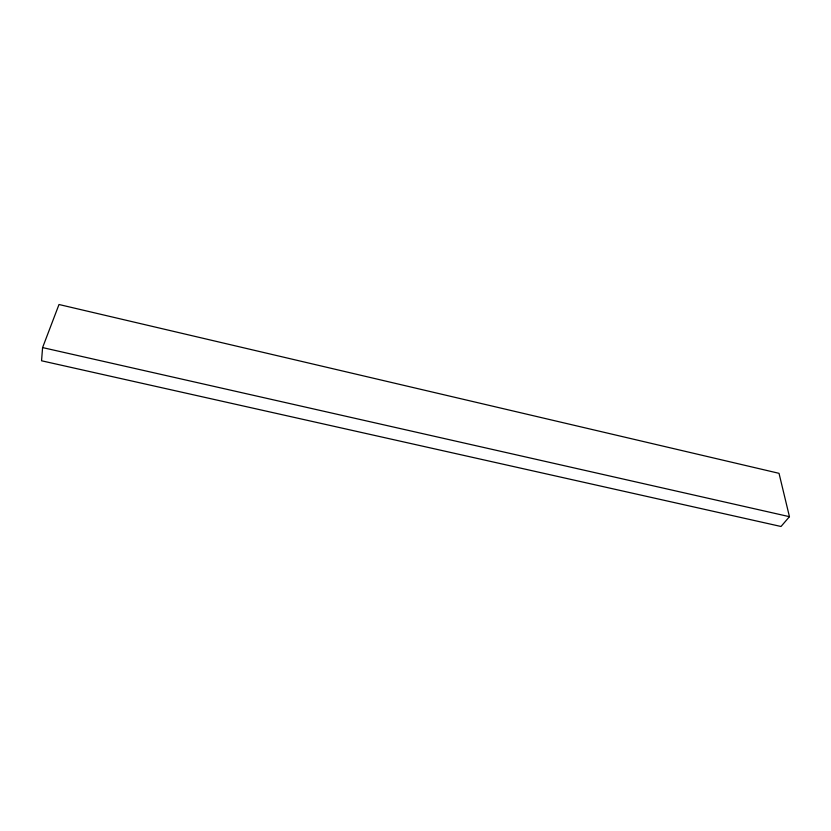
<?xml version="1.0" encoding="UTF-8"?>
<svg xmlns="http://www.w3.org/2000/svg" width="831" height="831" viewBox="0 0 831 831"><rect width="100%" height="100%" fill="white"/><g stroke="black" fill="none" stroke-linecap="round" stroke-linejoin="round"><path stroke-width="1.25" d="M42.589 347.587L41.55 360.779L781.015 526.49L789.45 516.685L779.021 473.327L59.001 304.51L42.589 347.587L789.45 516.685"/></g></svg>
